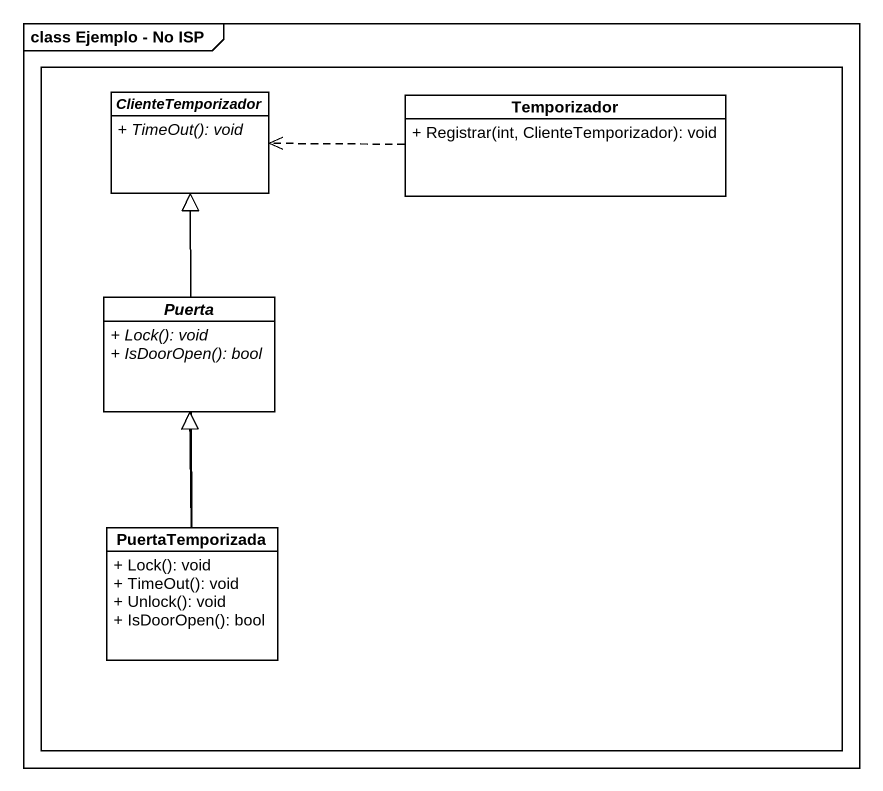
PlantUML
@startuml
mainframe class Ejemplo - No ISP
hide circle
hide empty members
skinparam classAttributeIconSize 0
rectangle " " as rectangle1 {
  abstract class ClienteTemporizador {
    {abstract} + TimeOut(): void
  }
  class Temporizador {
    + Registrar(int, ClienteTemporizador): void
  }
  abstract class Puerta {
    {abstract} + Lock(): void
    {abstract} + IsDoorOpen(): bool
  }
  class PuertaTemporizada {
    + Lock(): void
    + TimeOut(): void
    + Unlock(): void
    + IsDoorOpen(): bool
  }
}
Temporizador .left.> ClienteTemporizador
PuertaTemporizada -up-|> ClienteTemporizador
PuertaTemporizada -up-|> Puerta
@enduml
